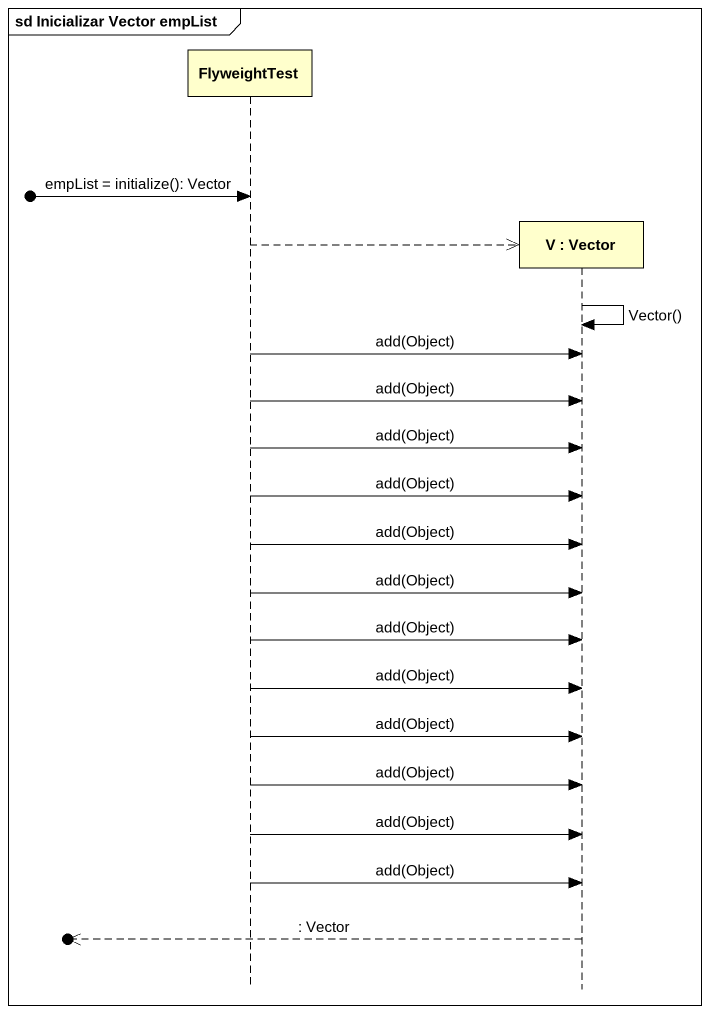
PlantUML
@startuml
mainframe sd Inicializar Vector empList
hide footbox
participant FlyweightTest
participant "V : Vector" as V

[o-> FlyweightTest : empList = initialize(): Vector
FlyweightTest -->> V **
V -> V : Vector()
FlyweightTest -> V : add(Object)
FlyweightTest -> V : add(Object)
FlyweightTest -> V : add(Object)
FlyweightTest -> V : add(Object)
FlyweightTest -> V : add(Object)
FlyweightTest -> V : add(Object)
FlyweightTest -> V : add(Object)
FlyweightTest -> V : add(Object)
FlyweightTest -> V : add(Object)
FlyweightTest -> V : add(Object)
FlyweightTest -> V : add(Object)
FlyweightTest -> V : add(Object)
[o<<-- V : : Vector
@enduml
